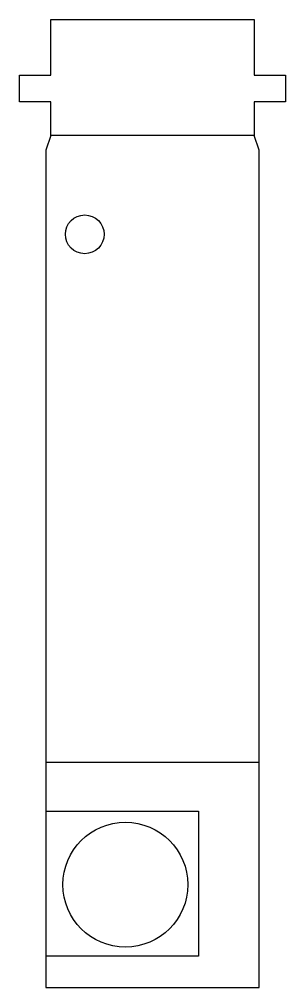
# Model space of a CAD drawing. Extents: x -2.8 to 2.8, y -17.6 to 2.4.
import ezdxf

# ---------------------------------------------------------------- set-up
doc = ezdxf.new("R2010")
doc.units = 0
doc.layers.get('0').update_dxf_attribs({"linetype": 'continuous'})

# ---------------------------------------------------------------- blocks, each defined once
blk = doc.blocks.new('SKETCH')
at = {"color": 7}
for points in [[(-2.1, 0), (-2.1, 0.7), (-2.75, 0.7), (-2.75, 1.25), (-2.1, 1.25), (-2.1, 2.4), (0, 2.4), (2.1, 2.4), (2.1, 1.25), (2.75, 1.25), (2.75, 0.7), (2.1, 0.7), (2.1, 0), (-2.1, 0), (-2.2, -0.3), (-2.2, -17.6), (2.2, -17.6), (2.2, -0.3), (2.1, 0)], [(2.2, -12.95), (-2.2, -12.95)], [(-2.2, -13.953), (0.95, -13.953), (0.95, -16.953), (-2.2, -16.953)]]:
    blk.add_lwpolyline(points, dxfattribs=at)
for centre, radius in [((-1.4, -2.04), 0.4), ((-0.56, -15.473), 1.29)]:
    blk.add_circle(centre, radius, dxfattribs=at)

msp = doc.modelspace()

# ---------------------------------------------------------------- block references
at = {"color": 7}
msp.add_blockref('SKETCH', (0, 0), dxfattribs=at)

doc.saveas('drawing.dxf')
